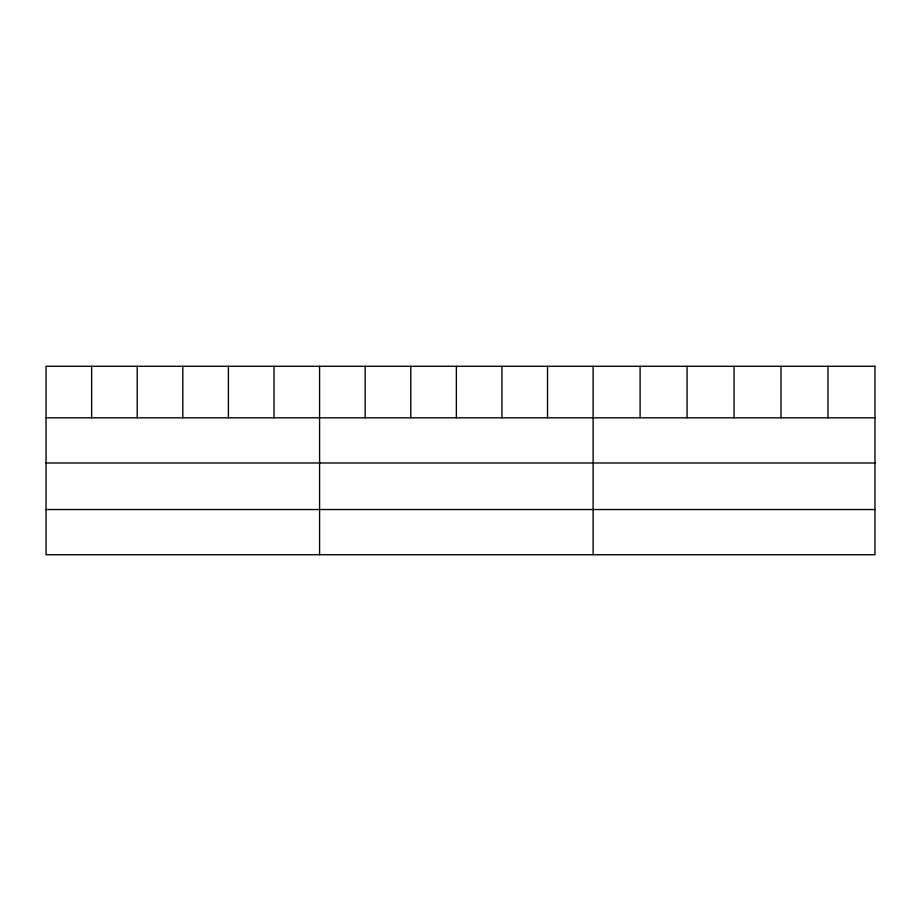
<?xml version="1.0" encoding="UTF-8"?>
<svg xmlns="http://www.w3.org/2000/svg" width="921" height="921" viewBox="0 0 921 921"><rect width="100%" height="100%" fill="white"/><g stroke="black" fill="none" stroke-linecap="round" stroke-linejoin="round"><path stroke-width="1.38" d="M46.05 417.8L874.95 417.8M46.05 462.975L874.95 462.975M46.05 509.532L874.95 509.532M827.979 366.282L827.979 417.8M781.008 366.282L781.008 417.8M734.037 366.282L734.037 417.8M687.066 366.282L687.066 417.8M640.095 366.282L640.095 417.8M593.124 366.282L593.124 554.718M547.535 366.282L547.535 417.8M501.945 366.282L501.945 417.8M456.356 366.282L456.356 417.8M410.766 366.282L410.766 417.8M365.177 366.282L365.177 417.8M319.587 366.282L319.587 554.718M273.998 366.282L273.998 417.8M228.408 366.282L228.408 417.8M182.819 366.282L182.819 417.8M137.229 366.282L137.229 417.8M91.639 366.282L91.639 417.8M874.95 366.282L46.05 366.282L46.05 554.718L874.95 554.718L874.95 366.282"/></g></svg>
